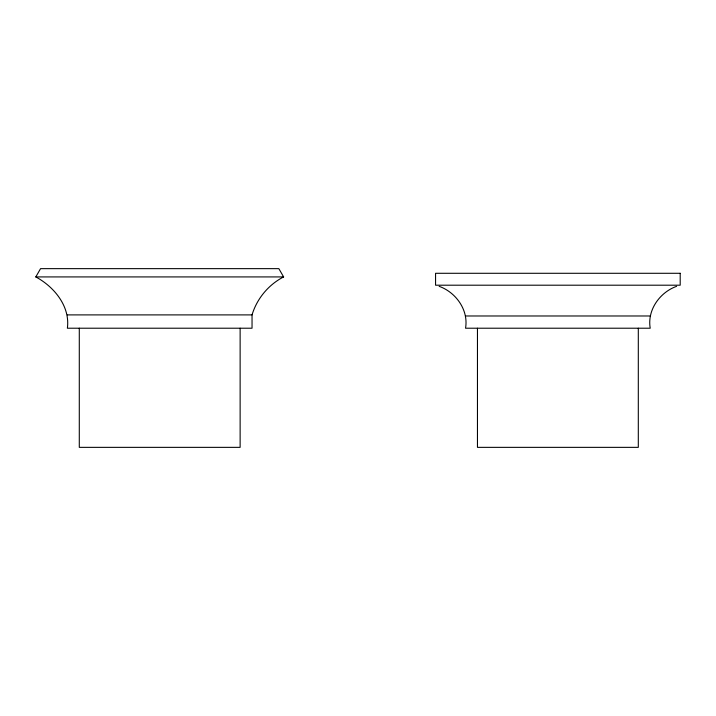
<?xml version="1.0" encoding="UTF-8"?>
<svg xmlns="http://www.w3.org/2000/svg" width="716" height="716" viewBox="0 0 716 716"><rect width="100%" height="100%" fill="white"/><g stroke="black" fill="none" stroke-linecap="round" stroke-linejoin="round"><path stroke-width="1.07" d="M439.15 286.328C455.922 292.289 468.703 310.046 465.543 328.214L650.217 328.214C647.058 310.046 659.839 292.289 676.611 286.328M252.041 314.897C256.892 298.67 268.545 284.664 283.617 276.922L278.846 268.643L40.561 268.643L35.8 276.922C54.094 286.722 70.329 306.358 67.367 328.214L252.041 328.214L252.041 314.897L67.367 314.897M35.8 276.922L283.617 276.922M465.543 315.98L650.217 315.98M638.305 328.214L638.305 447.357L477.456 447.357L477.456 328.214M240.129 328.214L240.129 447.357L79.288 447.357L79.288 328.214M680.2 273.288L435.561 273.288L435.561 285.201L680.2 285.201L680.2 273.288"/></g></svg>
